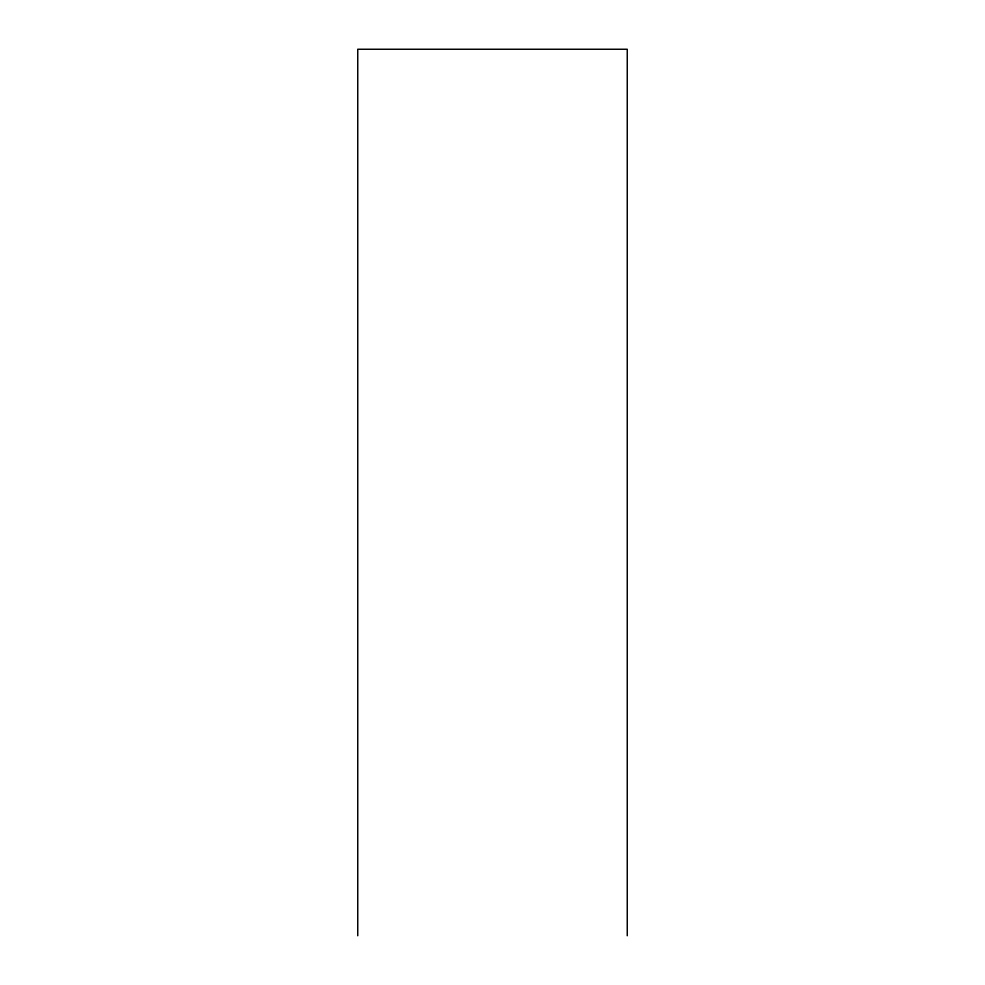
<?xml version="1.0" encoding="UTF-8"?>
<svg xmlns="http://www.w3.org/2000/svg" width="985" height="985" viewBox="0 0 985 985"><rect width="100%" height="100%" fill="white"/><g stroke="black" fill="none" stroke-linecap="round" stroke-linejoin="round"><path stroke-width="1.48" d="M627.248 935.75L627.248 49.25L357.752 49.25L357.752 935.75"/></g></svg>
